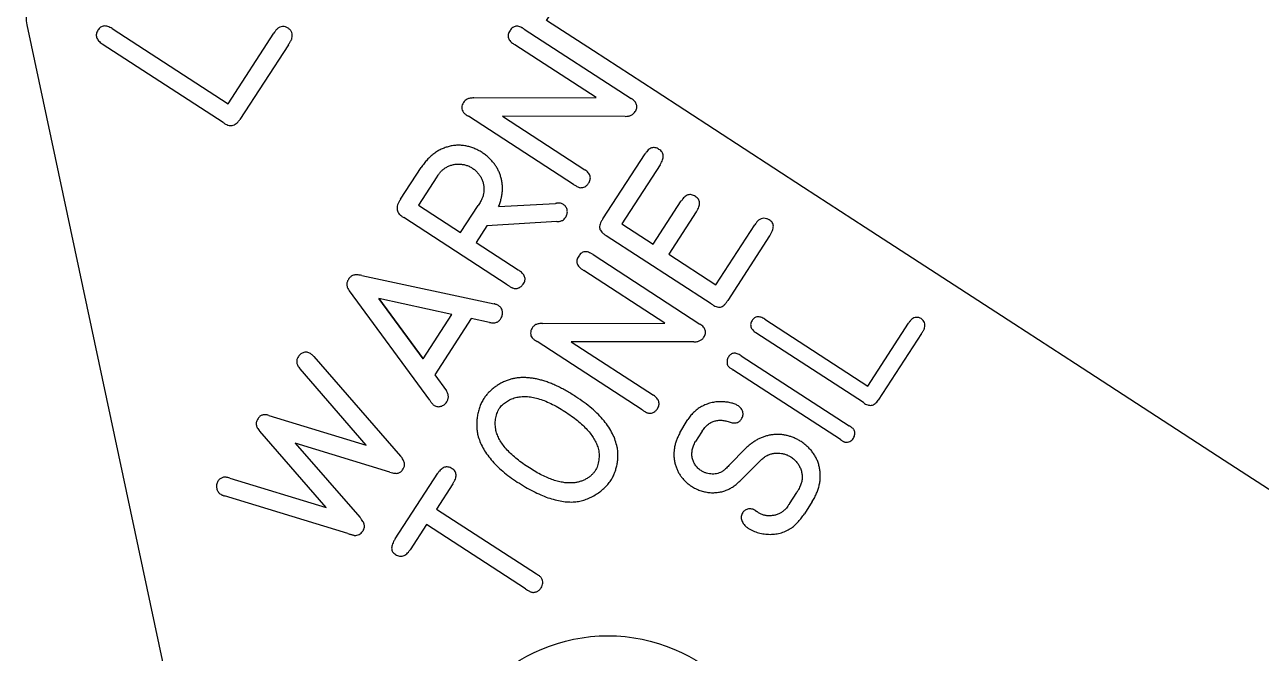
# Model space of a CAD drawing. Header units: millimetres. Extents: x -219 to 14, y 168 to 388.
# Drawn here: x -218.75 to -187.42, y 314.21 to 330.13 of the extents above; entities that cross this region are included whole.
import ezdxf

# ---------------------------------------------------------------- set-up
doc = ezdxf.new("R2010")
doc.units = ezdxf.units.MM
doc.layers.get('0').update_dxf_attribs({"linetype": 'CONTINUOUS'})

msp = doc.modelspace()

# ---------------------------------------------------------------- linework, layer by layer
for p, q in [((-218.698, 330.13), (-213.671, 306.49)), ((-216.535, 330.031), (-213.601, 328.126)), ((-213.601, 328.126), (-212.44, 329.914)), ((-206.096, 330.021), (-203.386, 328.261)), ((-213.728, 327.653), (-216.789, 329.641)), ((-212.074, 329.623), (-213.305, 327.727)), ((-204.278, 328.284), (-206.333, 329.618)), ((-207.373, 328.274), (-204.278, 328.284)), ((-204.847, 326.085), (-207.514, 327.817)), ((-203.544, 327.808), (-206.651, 327.812)), ((-206.651, 327.812), (-204.564, 326.457)), ((-204.104, 325.21), (-203.035, 326.856)), ((-209.233, 325.707), (-208.709, 326.513)), ((-202.657, 326.582), (-203.628, 325.088)), ((-208.309, 326.274), (-208.774, 325.557)), ((-208.774, 325.557), (-207.711, 324.866)), ((-207.711, 324.866), (-207.267, 325.549)), ((-206.746, 325.527), (-205.302, 325.604)), ((-202.829, 324.569), (-202.118, 325.664)), ((-206.527, 323.542), (-209.145, 325.242)), ((-201.739, 325.391), (-202.438, 324.315)), ((-207.046, 325.034), (-207.32, 324.612)), ((-205.274, 325.142), (-207.046, 325.034)), ((-203.628, 325.088), (-202.829, 324.569)), ((-201.242, 323.539), (-200.256, 325.057)), ((-207.32, 324.612), (-206.255, 323.921)), ((-201.364, 323.062), (-204.019, 324.785)), ((-199.881, 324.779), (-200.943, 323.143)), ((-204.355, 324.307), (-201.645, 322.547)), ((-202.438, 324.315), (-201.242, 323.539)), ((-210.212, 323.774), (-206.86, 323.06)), ((-202.537, 322.57), (-204.592, 323.904)), ((-208.494, 320.615), (-210.527, 323.384)), ((-208.662, 321.665), (-209.784, 323.192)), ((-207.439, 322.691), (-208.367, 321.263)), ((-206.979, 322.588), (-207.439, 322.691)), ((-205.632, 322.56), (-202.537, 322.57)), ((-200, 322.67), (-197.392, 320.976)), ((-197.392, 320.976), (-196.36, 322.566)), ((-203.106, 320.371), (-205.773, 322.103)), ((-201.803, 322.094), (-204.91, 322.098)), ((-204.91, 322.098), (-202.823, 320.743)), ((-197.505, 320.556), (-200.226, 322.323)), ((-196.034, 322.307), (-197.129, 320.622)), ((-211.429, 321.723), (-209.23, 319.199)), ((-200.601, 321.744), (-197.864, 319.967)), ((-210.101, 319.474), (-211.777, 321.408)), ((-208.367, 321.263), (-208.071, 320.856)), ((-198.088, 319.619), (-200.813, 321.388)), ((-207.122, 320.659), (-207.121, 320.66)), ((-212.569, 320.23), (-210.101, 319.474)), ((-202.153, 319.786), (-201.969, 320.103)), ((-201.969, 320.103), (-201.95, 320.132)), ((-211.114, 317.899), (-212.796, 319.83)), ((-201.608, 319.808), (-201.758, 319.567)), ((-201.592, 319.831), (-201.608, 319.808)), ((-209.504, 318.795), (-211.899, 319.525)), ((-211.899, 319.525), (-210.261, 317.65)), ((-200.912, 318.96), (-200.473, 319.407)), ((-200.145, 319.055), (-200.587, 318.615)), ((-213.554, 318.644), (-211.114, 317.899)), ((-209.368, 317.104), (-208.289, 318.766)), ((-207.907, 318.497), (-208.321, 317.86)), ((-210.568, 317.24), (-213.692, 318.193)), ((-199.38, 317.992), (-199.195, 318.277)), ((-198.799, 318.049), (-199, 317.74)), ((-208.321, 317.86), (-205.786, 316.214)), ((-200.242, 317.821), (-200.204, 317.797)), ((-208.575, 317.468), (-208.992, 316.826)), ((-206.063, 315.838), (-208.575, 317.468))]:
    msp.add_line(p, q)
msp.add_lwpolyline([(-186.807, 318.08), (-188.367, 319.093), (-192.133, 321.538), (-193.693, 322.551), (-197.459, 324.996), (-199.019, 326.009), (-202.784, 328.455), (-204.344, 329.467), (-205.533, 330.239), (-204.761, 331.428), (-203.748, 332.988), (-201.303, 336.753), (-200.29, 338.313), (-197.845, 342.079), (-196.832, 343.639), (-194.387, 347.405), (-193.374, 348.965), (-190.979, 352.654), (-190.902, 352.603), (-189.342, 351.591), (-185.576, 349.145)])
msp.add_lwpolyline([(-209.784, 323.192), (-208.662, 321.665), (-207.933, 322.788)], close=True)
msp.add_ellipse((-217.704, 330.341), major_axis=(-1.016, 0), ratio=1, start_param=5.707297, end_param=6.492695)
msp.add_ellipse((-203.979, 310.347), major_axis=(4.302, 0), ratio=1)
for points, knots in [([(-216.901, 329.992), (-216.909, 329.976), (-216.927, 329.947), (-216.941, 329.9), (-216.942, 329.853), (-216.934, 329.807), (-216.914, 329.763), (-216.882, 329.721), (-216.841, 329.678), (-216.807, 329.654), (-216.789, 329.641)], [0, 0, 0, 0, 0.126969, 0.242804, 0.351264, 0.461144, 0.575007, 0.698636, 0.839678, 1, 1, 1, 1]), ([(-216.535, 330.031), (-216.554, 330.042), (-216.591, 330.063), (-216.646, 330.087), (-216.698, 330.099), (-216.747, 330.099), (-216.792, 330.089), (-216.833, 330.067), (-216.87, 330.034), (-216.89, 330.006), (-216.901, 329.992)], [0, 0, 0, 0, 0.161148, 0.30262, 0.427582, 0.540774, 0.648414, 0.757043, 0.871582, 1, 1, 1, 1]), ([(-212.349, 330.031), (-212.357, 330.025), (-212.371, 330.013), (-212.391, 329.989), (-212.413, 329.956), (-212.429, 329.93), (-212.44, 329.914)], [0, 0, 0, 0, 0.187597, 0.37633, 0.625845, 1, 1, 1, 1]), ([(-212.08, 330.047), (-212.102, 330.058), (-212.146, 330.079), (-212.219, 330.085), (-212.291, 330.072), (-212.33, 330.045), (-212.349, 330.031)], [0, 0, 0, 0, 0.25218, 0.505818, 0.756449, 1, 1, 1, 1]), ([(-211.983, 329.786), (-211.979, 329.811), (-211.971, 329.86), (-211.985, 329.933), (-212.022, 329.998), (-212.06, 330.03), (-212.08, 330.047)], [0, 0, 0, 0, 0.259492, 0.497755, 0.736323, 1, 1, 1, 1]), ([(-206.457, 329.981), (-206.468, 329.965), (-206.487, 329.933), (-206.505, 329.884), (-206.51, 329.836), (-206.501, 329.791), (-206.48, 329.746), (-206.443, 329.703), (-206.393, 329.659), (-206.354, 329.633), (-206.333, 329.618)], [0, 0, 0, 0, 0.131008, 0.246734, 0.350557, 0.449595, 0.555441, 0.681283, 0.82667, 1, 1, 1, 1]), ([(-206.096, 330.021), (-206.116, 330.033), (-206.152, 330.055), (-206.208, 330.08), (-206.26, 330.092), (-206.308, 330.094), (-206.352, 330.082), (-206.393, 330.06), (-206.429, 330.026), (-206.448, 329.996), (-206.457, 329.981)], [0, 0, 0, 0, 0.163938, 0.3064317, 0.4311862, 0.5416856, 0.6480555, 0.7546223, 0.8710988, 1, 1, 1, 1]), ([(-212.074, 329.623), (-212.064, 329.637), (-212.048, 329.662), (-212.026, 329.695), (-212.011, 329.72), (-211.998, 329.742), (-211.988, 329.763), (-211.985, 329.779), (-211.983, 329.786)], [0, 0, 0, 0, 0.2703707, 0.4778154, 0.6359457, 0.7397855, 0.8843772, 1, 1, 1, 1]), ([(-207.64, 328.16), (-207.651, 328.139), (-207.672, 328.099), (-207.68, 328.031), (-207.673, 327.964), (-207.649, 327.928), (-207.638, 327.91)], [0, 0, 0, 0, 0.257916, 0.515025, 0.763721, 1, 1, 1, 1]), ([(-207.373, 328.274), (-207.39, 328.274), (-207.423, 328.274), (-207.468, 328.267), (-207.508, 328.259), (-207.552, 328.244), (-207.601, 328.213), (-207.627, 328.178), (-207.64, 328.16)], [0, 0, 0, 0, 0.169893, 0.318971, 0.452364, 0.567714, 0.780051, 1, 1, 1, 1]), ([(-203.287, 327.929), (-203.278, 327.944), (-203.261, 327.972), (-203.247, 328.017), (-203.244, 328.061), (-203.251, 328.105), (-203.269, 328.147), (-203.298, 328.187), (-203.338, 328.226), (-203.37, 328.249), (-203.386, 328.261)], [0, 0, 0, 0, 0.129681, 0.246526, 0.358508, 0.466217, 0.578973, 0.702474, 0.843136, 1, 1, 1, 1]), ([(-213.728, 327.653), (-213.708, 327.639), (-213.67, 327.612), (-213.609, 327.586), (-213.551, 327.573), (-213.495, 327.576), (-213.441, 327.591), (-213.392, 327.624), (-213.345, 327.669), (-213.318, 327.707), (-213.305, 327.727)], [0, 0, 0, 0, 0.146665, 0.277875, 0.393147, 0.501819, 0.610632, 0.724698, 0.853757, 1, 1, 1, 1]), ([(-207.638, 327.91), (-207.632, 327.904), (-207.621, 327.89), (-207.596, 327.871), (-207.561, 327.846), (-207.532, 327.828), (-207.514, 327.817)], [0, 0, 0, 0, 0.16399, 0.339564, 0.598586, 1, 1, 1, 1]), ([(-203.544, 327.808), (-203.516, 327.809), (-203.462, 327.813), (-203.387, 327.835), (-203.327, 327.875), (-203.3, 327.911), (-203.287, 327.929)], [0, 0, 0, 0, 0.290034, 0.543231, 0.774596, 1, 1, 1, 1]), ([(-207.165, 326.893), (-207.2, 326.913), (-207.267, 326.953), (-207.371, 327), (-207.475, 327.037), (-207.58, 327.061), (-207.685, 327.076), (-207.79, 327.078), (-207.895, 327.069), (-208, 327.048), (-208.104, 327.017), (-208.204, 326.976), (-208.299, 326.924), (-208.39, 326.862), (-208.477, 326.79), (-208.559, 326.707), (-208.638, 326.615), (-208.685, 326.547), (-208.709, 326.513)], [0, 0, 0, 0, 0.0669727, 0.1307982, 0.1925162, 0.2527372, 0.3119187, 0.3705084, 0.4296199, 0.4899326, 0.5504352, 0.6107883, 0.6716412, 0.7332023, 0.7960413, 0.8614991, 0.9293717, 1, 1, 1, 1]), ([(-206.746, 325.527), (-206.733, 325.56), (-206.709, 325.624), (-206.681, 325.722), (-206.661, 325.818), (-206.65, 325.914), (-206.649, 326.009), (-206.655, 326.103), (-206.67, 326.197), (-206.694, 326.289), (-206.727, 326.378), (-206.765, 326.465), (-206.813, 326.546), (-206.869, 326.624), (-206.931, 326.698), (-207.002, 326.768), (-207.08, 326.834), (-207.137, 326.873), (-207.165, 326.893)], [0, 0, 0, 0, 0.067307, 0.132242, 0.195089, 0.256291, 0.317049, 0.37758, 0.437947, 0.499058, 0.559905, 0.6205, 0.681231, 0.741734, 0.803845, 0.867333, 0.932553, 1, 1, 1, 1]), ([(-202.685, 326.973), (-202.701, 326.983), (-202.73, 327.001), (-202.778, 327.016), (-202.825, 327.02), (-202.871, 327.01), (-202.915, 326.989), (-202.958, 326.956), (-202.998, 326.91), (-203.022, 326.875), (-203.035, 326.856)], [0, 0, 0, 0, 0.127989, 0.244452, 0.351055, 0.459193, 0.570407, 0.695928, 0.837219, 1, 1, 1, 1]), ([(-202.657, 326.582), (-202.644, 326.603), (-202.618, 326.643), (-202.592, 326.703), (-202.576, 326.759), (-202.574, 326.811), (-202.583, 326.86), (-202.605, 326.903), (-202.64, 326.943), (-202.669, 326.963), (-202.685, 326.973)], [0, 0, 0, 0, 0.167024, 0.311138, 0.437927, 0.549828, 0.656796, 0.762138, 0.874038, 1, 1, 1, 1]), ([(-208.309, 326.274), (-208.29, 326.301), (-208.258, 326.351), (-208.207, 326.415), (-208.155, 326.464), (-208.117, 326.489), (-208.098, 326.502)], [0, 0, 0, 0, 0.316721, 0.566805, 0.782691, 1, 1, 1, 1]), ([(-208.098, 326.502), (-208.072, 326.517), (-208.02, 326.547), (-207.935, 326.577), (-207.847, 326.596), (-207.757, 326.602), (-207.667, 326.595), (-207.579, 326.576), (-207.494, 326.545), (-207.441, 326.514), (-207.415, 326.499)], [0, 0, 0, 0, 0.125938, 0.24876, 0.372828, 0.498156, 0.624094, 0.747043, 0.871982, 1, 1, 1, 1]), ([(-207.415, 326.499), (-207.39, 326.481), (-207.34, 326.446), (-207.277, 326.382), (-207.223, 326.312), (-207.179, 326.234), (-207.147, 326.152), (-207.126, 326.066), (-207.117, 325.978), (-207.121, 325.92), (-207.124, 325.89)], [0, 0, 0, 0, 0.1297662, 0.2548791, 0.378796, 0.5038876, 0.6289632, 0.7515854, 0.8741367, 1, 1, 1, 1]), ([(-204.466, 326.112), (-204.457, 326.128), (-204.44, 326.158), (-204.425, 326.205), (-204.421, 326.251), (-204.429, 326.296), (-204.446, 326.34), (-204.477, 326.381), (-204.516, 326.421), (-204.548, 326.445), (-204.564, 326.457)], [0, 0, 0, 0, 0.132034, 0.251784, 0.362202, 0.471052, 0.584396, 0.708722, 0.845624, 1, 1, 1, 1]), ([(-207.124, 325.89), (-207.127, 325.864), (-207.133, 325.811), (-207.156, 325.747), (-207.181, 325.695), (-207.204, 325.65), (-207.234, 325.602), (-207.256, 325.568), (-207.267, 325.549)], [0, 0, 0, 0, 0.211517, 0.424706, 0.540005, 0.674698, 0.828583, 1, 1, 1, 1]), ([(-204.847, 326.085), (-204.827, 326.072), (-204.793, 326.049), (-204.746, 326.023), (-204.709, 326.008), (-204.687, 326.004), (-204.676, 326.001)], [0, 0, 0, 0, 0.3764489, 0.6390472, 0.831738, 1, 1, 1, 1]), ([(-204.676, 326.001), (-204.656, 326.002), (-204.615, 326.003), (-204.558, 326.024), (-204.506, 326.061), (-204.48, 326.095), (-204.466, 326.112)], [0, 0, 0, 0, 0.247187, 0.485102, 0.729915, 1, 1, 1, 1]), ([(-209.233, 325.707), (-209.248, 325.683), (-209.278, 325.639), (-209.307, 325.57), (-209.322, 325.504), (-209.32, 325.442), (-209.3, 325.383), (-209.263, 325.33), (-209.21, 325.282), (-209.168, 325.256), (-209.145, 325.242)], [0, 0, 0, 0, 0.152563, 0.285872, 0.403042, 0.511865, 0.618926, 0.7312, 0.856993, 1, 1, 1, 1]), ([(-205.267, 325.607), (-205.274, 325.606), (-205.286, 325.603), (-205.298, 325.604), (-205.302, 325.604)], [0, 0, 0, 0, 0.599388, 1, 1, 1, 1]), ([(-205.106, 325.576), (-205.117, 325.583), (-205.139, 325.596), (-205.178, 325.608), (-205.222, 325.612), (-205.251, 325.609), (-205.267, 325.607)], [0, 0, 0, 0, 0.226314, 0.465329, 0.719634, 1, 1, 1, 1]), ([(-205.047, 325.253), (-205.039, 325.268), (-205.024, 325.296), (-205.01, 325.341), (-205.004, 325.386), (-205.008, 325.43), (-205.019, 325.473), (-205.04, 325.513), (-205.068, 325.549), (-205.093, 325.567), (-205.106, 325.576)], [0, 0, 0, 0, 0.135646, 0.261721, 0.384461, 0.506394, 0.629134, 0.747998, 0.871067, 1, 1, 1, 1]), ([(-201.762, 325.779), (-201.778, 325.789), (-201.809, 325.808), (-201.858, 325.823), (-201.906, 325.828), (-201.952, 325.818), (-201.997, 325.797), (-202.04, 325.764), (-202.082, 325.719), (-202.105, 325.683), (-202.118, 325.664)], [0, 0, 0, 0, 0.131943, 0.248643, 0.357121, 0.46377, 0.576078, 0.699869, 0.839541, 1, 1, 1, 1]), ([(-201.739, 325.391), (-201.725, 325.412), (-201.7, 325.452), (-201.672, 325.512), (-201.656, 325.568), (-201.652, 325.62), (-201.661, 325.668), (-201.683, 325.711), (-201.717, 325.749), (-201.747, 325.768), (-201.762, 325.779)], [0, 0, 0, 0, 0.1700736, 0.3163407, 0.4431208, 0.5561968, 0.661047, 0.7652722, 0.8754059, 1, 1, 1, 1]), ([(-205.274, 325.142), (-205.259, 325.143), (-205.232, 325.145), (-205.193, 325.151), (-205.16, 325.16), (-205.122, 325.174), (-205.082, 325.204), (-205.059, 325.236), (-205.047, 325.253)], [0, 0, 0, 0, 0.167316, 0.314257, 0.44369, 0.554631, 0.763519, 1, 1, 1, 1]), ([(-204.104, 325.21), (-204.119, 325.187), (-204.147, 325.146), (-204.176, 325.082), (-204.19, 325.024), (-204.189, 324.97), (-204.169, 324.919), (-204.133, 324.872), (-204.082, 324.826), (-204.041, 324.799), (-204.019, 324.785)], [0, 0, 0, 0, 0.157132, 0.289677, 0.403843, 0.503503, 0.602805, 0.715477, 0.846707, 1, 1, 1, 1]), ([(-199.891, 325.186), (-199.914, 325.198), (-199.958, 325.219), (-200.029, 325.229), (-200.099, 325.215), (-200.138, 325.19), (-200.159, 325.177)], [0, 0, 0, 0, 0.269511, 0.509617, 0.744319, 1, 1, 1, 1]), ([(-200.159, 325.177), (-200.167, 325.171), (-200.182, 325.161), (-200.204, 325.136), (-200.228, 325.101), (-200.246, 325.074), (-200.256, 325.057)], [0, 0, 0, 0, 0.1851218, 0.3671396, 0.6204155, 1, 1, 1, 1]), ([(-199.881, 324.779), (-199.866, 324.802), (-199.838, 324.845), (-199.808, 324.91), (-199.79, 324.969), (-199.783, 325.023), (-199.791, 325.073), (-199.812, 325.118), (-199.846, 325.157), (-199.876, 325.176), (-199.891, 325.186)], [0, 0, 0, 0, 0.174573, 0.32497, 0.454688, 0.569092, 0.673273, 0.774858, 0.880749, 1, 1, 1, 1]), ([(-204.716, 324.267), (-204.727, 324.251), (-204.746, 324.22), (-204.764, 324.17), (-204.769, 324.122), (-204.76, 324.077), (-204.739, 324.032), (-204.702, 323.989), (-204.652, 323.945), (-204.613, 323.919), (-204.592, 323.904)], [0, 0, 0, 0, 0.131008, 0.246734, 0.350557, 0.449595, 0.555441, 0.681283, 0.82667, 1, 1, 1, 1]), ([(-204.355, 324.307), (-204.375, 324.319), (-204.411, 324.341), (-204.467, 324.366), (-204.518, 324.378), (-204.567, 324.38), (-204.611, 324.369), (-204.652, 324.346), (-204.688, 324.312), (-204.707, 324.283), (-204.716, 324.267)], [0, 0, 0, 0, 0.163938, 0.3064317, 0.4311862, 0.5416856, 0.6480555, 0.7546223, 0.8710988, 1, 1, 1, 1]), ([(-210.551, 323.677), (-210.558, 323.666), (-210.573, 323.646), (-210.587, 323.612), (-210.594, 323.576), (-210.595, 323.54), (-210.588, 323.502), (-210.575, 323.463), (-210.554, 323.423), (-210.537, 323.398), (-210.527, 323.384)], [0, 0, 0, 0, 0.1216, 0.234761, 0.346222, 0.458938, 0.577979, 0.706875, 0.847112, 1, 1, 1, 1]), ([(-210.212, 323.774), (-210.234, 323.779), (-210.276, 323.788), (-210.335, 323.792), (-210.385, 323.793), (-210.427, 323.785), (-210.464, 323.77), (-210.496, 323.746), (-210.526, 323.715), (-210.543, 323.69), (-210.551, 323.677)], [0, 0, 0, 0, 0.179185, 0.331868, 0.459637, 0.566722, 0.664922, 0.767516, 0.878358, 1, 1, 1, 1]), ([(-206.123, 323.561), (-206.113, 323.576), (-206.094, 323.605), (-206.079, 323.653), (-206.076, 323.701), (-206.086, 323.748), (-206.111, 323.793), (-206.147, 323.838), (-206.197, 323.881), (-206.235, 323.907), (-206.255, 323.921)], [0, 0, 0, 0, 0.1228372, 0.2347017, 0.3380199, 0.443195, 0.5564262, 0.6857745, 0.8325023, 1, 1, 1, 1]), ([(-206.527, 323.542), (-206.509, 323.529), (-206.478, 323.509), (-206.439, 323.485), (-206.414, 323.47), (-206.399, 323.464), (-206.392, 323.461)], [0, 0, 0, 0, 0.430216, 0.695917, 0.868123, 1, 1, 1, 1]), ([(-206.392, 323.461), (-206.38, 323.457), (-206.356, 323.448), (-206.318, 323.445), (-206.281, 323.448), (-206.244, 323.46), (-206.209, 323.476), (-206.176, 323.499), (-206.147, 323.527), (-206.131, 323.55), (-206.123, 323.561)], [0, 0, 0, 0, 0.123366, 0.242353, 0.362472, 0.483883, 0.610359, 0.735567, 0.865265, 1, 1, 1, 1]), ([(-206.74, 323.009), (-206.748, 323.014), (-206.767, 323.024), (-206.798, 323.038), (-206.829, 323.051), (-206.851, 323.057), (-206.86, 323.06)], [0, 0, 0, 0, 0.225997, 0.491418, 0.766256, 1, 1, 1, 1]), ([(-206.691, 322.686), (-206.683, 322.7), (-206.668, 322.728), (-206.652, 322.772), (-206.647, 322.818), (-206.648, 322.863), (-206.659, 322.907), (-206.677, 322.947), (-206.704, 322.981), (-206.728, 323), (-206.74, 323.009)], [0, 0, 0, 0, 0.134506, 0.263227, 0.389018, 0.514255, 0.636184, 0.754471, 0.87425, 1, 1, 1, 1]), ([(-201.364, 323.062), (-201.342, 323.046), (-201.301, 323.018), (-201.238, 322.989), (-201.181, 322.973), (-201.126, 322.974), (-201.076, 322.994), (-201.029, 323.03), (-200.983, 323.08), (-200.957, 323.121), (-200.943, 323.143)], [0, 0, 0, 0, 0.157549, 0.290229, 0.403641, 0.503585, 0.603169, 0.714666, 0.84627, 1, 1, 1, 1]), ([(-200, 322.67), (-200.017, 322.68), (-200.05, 322.699), (-200.099, 322.719), (-200.145, 322.73), (-200.188, 322.73), (-200.229, 322.721), (-200.265, 322.702), (-200.298, 322.672), (-200.316, 322.648), (-200.325, 322.635)], [0, 0, 0, 0, 0.161148, 0.30262, 0.427582, 0.540774, 0.648414, 0.757043, 0.871582, 1, 1, 1, 1]), ([(-196.04, 322.684), (-196.06, 322.693), (-196.099, 322.713), (-196.164, 322.718), (-196.228, 322.706), (-196.263, 322.682), (-196.28, 322.67)], [0, 0, 0, 0, 0.25218, 0.505818, 0.756449, 1, 1, 1, 1]), ([(-206.979, 322.588), (-206.962, 322.585), (-206.931, 322.58), (-206.884, 322.578), (-206.842, 322.58), (-206.803, 322.589), (-206.769, 322.605), (-206.738, 322.626), (-206.712, 322.653), (-206.698, 322.675), (-206.691, 322.686)], [0, 0, 0, 0, 0.154501, 0.293785, 0.42262, 0.543192, 0.655844, 0.767094, 0.879663, 1, 1, 1, 1]), ([(-205.899, 322.446), (-205.91, 322.425), (-205.931, 322.385), (-205.939, 322.317), (-205.932, 322.25), (-205.908, 322.214), (-205.896, 322.196)], [0, 0, 0, 0, 0.257916, 0.515025, 0.763721, 1, 1, 1, 1]), ([(-205.632, 322.56), (-205.649, 322.56), (-205.682, 322.56), (-205.727, 322.553), (-205.767, 322.546), (-205.811, 322.53), (-205.859, 322.499), (-205.886, 322.464), (-205.899, 322.446)], [0, 0, 0, 0, 0.169893, 0.318971, 0.452364, 0.567714, 0.780051, 1, 1, 1, 1]), ([(-201.545, 322.215), (-201.537, 322.23), (-201.52, 322.258), (-201.506, 322.303), (-201.502, 322.348), (-201.51, 322.391), (-201.528, 322.433), (-201.557, 322.473), (-201.597, 322.512), (-201.628, 322.535), (-201.645, 322.547)], [0, 0, 0, 0, 0.129681, 0.246526, 0.358508, 0.466217, 0.578973, 0.702474, 0.843136, 1, 1, 1, 1]), ([(-200.325, 322.635), (-200.333, 322.621), (-200.348, 322.595), (-200.361, 322.553), (-200.362, 322.512), (-200.355, 322.471), (-200.337, 322.432), (-200.309, 322.394), (-200.272, 322.356), (-200.242, 322.334), (-200.226, 322.323)], [0, 0, 0, 0, 0.126969, 0.242804, 0.351264, 0.461144, 0.575007, 0.698636, 0.839678, 1, 1, 1, 1]), ([(-196.28, 322.67), (-196.286, 322.665), (-196.299, 322.654), (-196.316, 322.633), (-196.336, 322.603), (-196.351, 322.58), (-196.36, 322.566)], [0, 0, 0, 0, 0.187597, 0.37633, 0.625845, 1, 1, 1, 1]), ([(-195.954, 322.452), (-195.951, 322.474), (-195.943, 322.518), (-195.956, 322.583), (-195.989, 322.64), (-196.023, 322.669), (-196.04, 322.684)], [0, 0, 0, 0, 0.259492, 0.497755, 0.736323, 1, 1, 1, 1]), ([(-196.034, 322.307), (-196.026, 322.32), (-196.012, 322.342), (-195.992, 322.371), (-195.979, 322.394), (-195.968, 322.413), (-195.958, 322.431), (-195.955, 322.445), (-195.954, 322.452)], [0, 0, 0, 0, 0.2703707, 0.4778154, 0.6359457, 0.7397855, 0.8843772, 1, 1, 1, 1]), ([(-205.896, 322.196), (-205.891, 322.19), (-205.88, 322.176), (-205.855, 322.157), (-205.82, 322.132), (-205.791, 322.114), (-205.773, 322.103)], [0, 0, 0, 0, 0.16399, 0.339564, 0.598586, 1, 1, 1, 1]), ([(-201.803, 322.094), (-201.774, 322.096), (-201.72, 322.099), (-201.646, 322.122), (-201.586, 322.161), (-201.559, 322.197), (-201.545, 322.215)], [0, 0, 0, 0, 0.290034, 0.543231, 0.774596, 1, 1, 1, 1]), ([(-211.516, 321.801), (-211.529, 321.808), (-211.555, 321.822), (-211.597, 321.834), (-211.64, 321.837), (-211.682, 321.829), (-211.722, 321.813), (-211.759, 321.789), (-211.793, 321.759), (-211.812, 321.734), (-211.821, 321.721)], [0, 0, 0, 0, 0.128985, 0.251375, 0.369356, 0.489799, 0.613382, 0.736481, 0.86428, 1, 1, 1, 1]), ([(-211.429, 321.723), (-211.436, 321.73), (-211.451, 321.745), (-211.474, 321.766), (-211.496, 321.785), (-211.51, 321.796), (-211.516, 321.801)], [0, 0, 0, 0, 0.242261, 0.54357, 0.814792, 1, 1, 1, 1]), ([(-200.601, 321.744), (-200.618, 321.755), (-200.651, 321.775), (-200.7, 321.795), (-200.747, 321.807), (-200.79, 321.807), (-200.83, 321.799), (-200.866, 321.779), (-200.898, 321.749), (-200.916, 321.724), (-200.925, 321.711)], [0, 0, 0, 0, 0.162458, 0.305977, 0.430072, 0.545023, 0.649455, 0.757993, 0.87186, 1, 1, 1, 1]), ([(-211.821, 321.721), (-211.829, 321.709), (-211.844, 321.686), (-211.859, 321.648), (-211.865, 321.609), (-211.863, 321.569), (-211.853, 321.529), (-211.836, 321.489), (-211.81, 321.448), (-211.788, 321.422), (-211.777, 321.408)], [0, 0, 0, 0, 0.1238237, 0.2404904, 0.3523507, 0.4632706, 0.5810962, 0.7078126, 0.8472501, 1, 1, 1, 1]), ([(-200.925, 321.711), (-200.933, 321.696), (-200.95, 321.665), (-200.961, 321.613), (-200.961, 321.559), (-200.951, 321.525), (-200.946, 321.507)], [0, 0, 0, 0, 0.252822, 0.495908, 0.737887, 1, 1, 1, 1]), ([(-200.946, 321.507), (-200.941, 321.498), (-200.93, 321.479), (-200.904, 321.452), (-200.864, 321.423), (-200.832, 321.401), (-200.813, 321.388)], [0, 0, 0, 0, 0.1707401, 0.3536805, 0.613671, 1, 1, 1, 1]), ([(-206.478, 321.137), (-206.511, 321.125), (-206.577, 321.102), (-206.671, 321.058), (-206.762, 321.006), (-206.847, 320.948), (-206.927, 320.884), (-207, 320.814), (-207.065, 320.74), (-207.103, 320.687), (-207.121, 320.66)], [0, 0, 0, 0, 0.128897, 0.256024, 0.383031, 0.510763, 0.636864, 0.759967, 0.880017, 1, 1, 1, 1]), ([(-204.792, 320.706), (-204.832, 320.732), (-204.912, 320.783), (-205.032, 320.852), (-205.149, 320.918), (-205.265, 320.974), (-205.378, 321.025), (-205.489, 321.069), (-205.598, 321.106), (-205.704, 321.136), (-205.809, 321.161), (-205.911, 321.176), (-206.011, 321.188), (-206.109, 321.19), (-206.205, 321.188), (-206.298, 321.178), (-206.39, 321.162), (-206.449, 321.146), (-206.478, 321.137)], [0, 0, 0, 0, 0.080431, 0.157744, 0.231975, 0.303788, 0.372682, 0.438911, 0.50297, 0.564688, 0.624109, 0.681595, 0.737386, 0.791932, 0.845168, 0.897479, 0.948881, 1, 1, 1, 1]), ([(-208.063, 320.572), (-208.056, 320.583), (-208.043, 320.605), (-208.029, 320.64), (-208.021, 320.675), (-208.019, 320.711), (-208.023, 320.747), (-208.033, 320.783), (-208.049, 320.82), (-208.064, 320.843), (-208.071, 320.856)], [0, 0, 0, 0, 0.130149, 0.251816, 0.370089, 0.485344, 0.604667, 0.727505, 0.858245, 1, 1, 1, 1]), ([(-208.494, 320.615), (-208.486, 320.605), (-208.473, 320.586), (-208.454, 320.561), (-208.438, 320.542), (-208.422, 320.522), (-208.403, 320.503), (-208.386, 320.491), (-208.378, 320.486)], [0, 0, 0, 0, 0.215461, 0.395688, 0.538665, 0.647373, 0.830226, 1, 1, 1, 1]), ([(-208.378, 320.486), (-208.364, 320.478), (-208.338, 320.464), (-208.294, 320.453), (-208.25, 320.452), (-208.206, 320.461), (-208.165, 320.477), (-208.126, 320.502), (-208.092, 320.533), (-208.073, 320.559), (-208.063, 320.572)], [0, 0, 0, 0, 0.130049, 0.249642, 0.369663, 0.489769, 0.614812, 0.737391, 0.865913, 1, 1, 1, 1]), ([(-207.122, 320.659), (-207.141, 320.627), (-207.18, 320.56), (-207.226, 320.453), (-207.26, 320.338), (-207.286, 320.217), (-207.3, 320.094), (-207.304, 319.97), (-207.296, 319.848), (-207.281, 319.769), (-207.274, 319.729)], [0, 0, 0, 0, 0.118093, 0.238947, 0.362831, 0.491295, 0.621428, 0.748963, 0.874716, 1, 1, 1, 1]), ([(-206.322, 320.683), (-206.278, 320.692), (-206.188, 320.71), (-206.047, 320.712), (-205.9, 320.696), (-205.746, 320.66), (-205.585, 320.607), (-205.419, 320.532), (-205.244, 320.441), (-205.129, 320.368), (-205.07, 320.33)], [0, 0, 0, 0, 0.100871, 0.205152, 0.314772, 0.432547, 0.558901, 0.694635, 0.841464, 1, 1, 1, 1]), ([(-203.742, 319.428), (-203.757, 319.485), (-203.786, 319.602), (-203.86, 319.772), (-203.956, 319.938), (-204.077, 320.099), (-204.221, 320.258), (-204.389, 320.412), (-204.58, 320.564), (-204.72, 320.657), (-204.792, 320.706)], [0, 0, 0, 0, 0.104917, 0.212948, 0.325254, 0.443443, 0.569143, 0.703178, 0.846557, 1, 1, 1, 1]), ([(-202.725, 320.399), (-202.716, 320.414), (-202.699, 320.444), (-202.684, 320.491), (-202.68, 320.537), (-202.687, 320.582), (-202.705, 320.626), (-202.735, 320.667), (-202.775, 320.707), (-202.806, 320.731), (-202.823, 320.743)], [0, 0, 0, 0, 0.132034, 0.251784, 0.362202, 0.471052, 0.584396, 0.708722, 0.845624, 1, 1, 1, 1]), ([(-201.074, 320.578), (-201.119, 320.578), (-201.208, 320.579), (-201.338, 320.559), (-201.462, 320.523), (-201.58, 320.471), (-201.689, 320.406), (-201.788, 320.326), (-201.877, 320.236), (-201.926, 320.167), (-201.95, 320.132)], [0, 0, 0, 0, 0.131016, 0.257648, 0.382104, 0.507144, 0.631334, 0.753208, 0.875268, 1, 1, 1, 1]), ([(-200.673, 320.473), (-200.699, 320.487), (-200.755, 320.518), (-200.852, 320.548), (-200.96, 320.571), (-201.036, 320.575), (-201.074, 320.578)], [0, 0, 0, 0, 0.212563, 0.459524, 0.724953, 1, 1, 1, 1]), ([(-197.505, 320.556), (-197.487, 320.543), (-197.453, 320.52), (-197.399, 320.496), (-197.348, 320.485), (-197.298, 320.487), (-197.25, 320.501), (-197.206, 320.53), (-197.164, 320.57), (-197.141, 320.604), (-197.129, 320.622)], [0, 0, 0, 0, 0.146665, 0.277875, 0.393147, 0.501819, 0.610632, 0.724698, 0.853757, 1, 1, 1, 1]), ([(-212.569, 320.23), (-212.584, 320.235), (-212.613, 320.244), (-212.656, 320.25), (-212.696, 320.25), (-212.732, 320.243), (-212.765, 320.229), (-212.794, 320.209), (-212.821, 320.183), (-212.834, 320.161), (-212.841, 320.15)], [0, 0, 0, 0, 0.1532933, 0.2900721, 0.4172716, 0.5347021, 0.6465576, 0.7576654, 0.8734576, 1, 1, 1, 1]), ([(-205.07, 320.33), (-205.013, 320.292), (-204.903, 320.219), (-204.751, 320.104), (-204.618, 319.989), (-204.505, 319.874), (-204.408, 319.759), (-204.33, 319.642), (-204.267, 319.525), (-204.239, 319.443), (-204.226, 319.403)], [0, 0, 0, 0, 0.161185, 0.309885, 0.446706, 0.572256, 0.688604, 0.79819, 0.901391, 1, 1, 1, 1]), ([(-203.106, 320.371), (-203.086, 320.358), (-203.052, 320.335), (-203.005, 320.31), (-202.968, 320.294), (-202.946, 320.29), (-202.935, 320.287)], [0, 0, 0, 0, 0.3764489, 0.6390472, 0.831738, 1, 1, 1, 1]), ([(-202.935, 320.287), (-202.915, 320.288), (-202.874, 320.289), (-202.816, 320.31), (-202.765, 320.347), (-202.739, 320.381), (-202.725, 320.399)], [0, 0, 0, 0, 0.247187, 0.485102, 0.729915, 1, 1, 1, 1]), ([(-200.593, 320.144), (-200.585, 320.159), (-200.569, 320.186), (-200.556, 320.232), (-200.552, 320.277), (-200.558, 320.323), (-200.573, 320.366), (-200.599, 320.406), (-200.632, 320.442), (-200.659, 320.462), (-200.673, 320.473)], [0, 0, 0, 0, 0.13088, 0.253124, 0.37161, 0.491676, 0.612369, 0.734709, 0.86264, 1, 1, 1, 1]), ([(-212.841, 320.15), (-212.849, 320.137), (-212.865, 320.112), (-212.882, 320.073), (-212.89, 320.035), (-212.89, 319.997), (-212.88, 319.958), (-212.861, 319.918), (-212.833, 319.874), (-212.809, 319.845), (-212.796, 319.83)], [0, 0, 0, 0, 0.131198, 0.248061, 0.356566, 0.456092, 0.563494, 0.68858, 0.832694, 1, 1, 1, 1]), ([(-201.592, 319.831), (-201.571, 319.862), (-201.53, 319.922), (-201.454, 319.995), (-201.374, 320.052), (-201.286, 320.089), (-201.192, 320.109), (-201.092, 320.111), (-200.986, 320.095), (-200.916, 320.071), (-200.88, 320.059)], [0, 0, 0, 0, 0.137472, 0.263661, 0.381625, 0.49621, 0.6108, 0.730945, 0.859432, 1, 1, 1, 1]), ([(-200.88, 320.059), (-200.863, 320.054), (-200.833, 320.046), (-200.787, 320.04), (-200.745, 320.041), (-200.707, 320.048), (-200.673, 320.062), (-200.641, 320.082), (-200.614, 320.111), (-200.6, 320.133), (-200.593, 320.144)], [0, 0, 0, 0, 0.154021, 0.293256, 0.417897, 0.536847, 0.646879, 0.75929, 0.876961, 1, 1, 1, 1]), ([(-197.736, 319.858), (-197.743, 319.867), (-197.756, 319.885), (-197.782, 319.91), (-197.818, 319.937), (-197.847, 319.955), (-197.864, 319.967)], [0, 0, 0, 0, 0.195782, 0.389856, 0.639234, 1, 1, 1, 1]), ([(-207.274, 319.729), (-207.258, 319.676), (-207.224, 319.567), (-207.148, 319.41), (-207.052, 319.255), (-206.934, 319.104), (-206.797, 318.956), (-206.64, 318.812), (-206.465, 318.672), (-206.338, 318.587), (-206.273, 318.543)], [0, 0, 0, 0, 0.105705, 0.215134, 0.329018, 0.449631, 0.576639, 0.710541, 0.851416, 1, 1, 1, 1]), ([(-206.008, 318.927), (-206.063, 318.963), (-206.167, 319.034), (-206.312, 319.148), (-206.441, 319.263), (-206.553, 319.381), (-206.648, 319.498), (-206.724, 319.616), (-206.781, 319.732), (-206.803, 319.812), (-206.815, 319.851)], [0, 0, 0, 0, 0.156015, 0.302721, 0.440716, 0.570083, 0.690884, 0.801727, 0.904106, 1, 1, 1, 1]), ([(-202.153, 319.786), (-202.17, 319.756), (-202.202, 319.696), (-202.241, 319.602), (-202.272, 319.509), (-202.292, 319.415), (-202.305, 319.321), (-202.307, 319.228), (-202.301, 319.134), (-202.285, 319.041), (-202.261, 318.95), (-202.228, 318.863), (-202.187, 318.78), (-202.139, 318.701), (-202.081, 318.628), (-202.016, 318.558), (-201.942, 318.493), (-201.888, 318.454), (-201.861, 318.435)], [0, 0, 0, 0, 0.0678376, 0.1337304, 0.1980626, 0.2604579, 0.3215703, 0.3826803, 0.4435455, 0.5053562, 0.5668058, 0.6273519, 0.6871705, 0.7475694, 0.8082291, 0.8700839, 0.9339592, 1, 1, 1, 1]), ([(-201.616, 318.832), (-201.645, 318.853), (-201.701, 318.894), (-201.768, 318.974), (-201.817, 319.061), (-201.844, 319.158), (-201.854, 319.259), (-201.842, 319.362), (-201.811, 319.467), (-201.776, 319.533), (-201.758, 319.567)], [0, 0, 0, 0, 0.129639, 0.250847, 0.369368, 0.488786, 0.609364, 0.731798, 0.861119, 1, 1, 1, 1]), ([(-199.082, 319.567), (-199.111, 319.585), (-199.167, 319.619), (-199.255, 319.661), (-199.344, 319.695), (-199.434, 319.722), (-199.524, 319.739), (-199.616, 319.75), (-199.708, 319.751), (-199.801, 319.744), (-199.892, 319.729), (-199.982, 319.708), (-200.07, 319.677), (-200.156, 319.638), (-200.239, 319.592), (-200.32, 319.538), (-200.398, 319.476), (-200.448, 319.43), (-200.473, 319.407)], [0, 0, 0, 0, 0.065996, 0.130264, 0.19268, 0.253539, 0.314139, 0.374546, 0.435255, 0.496201, 0.557405, 0.618181, 0.679026, 0.740771, 0.803128, 0.866766, 0.932376, 1, 1, 1, 1]), ([(-198.799, 318.049), (-198.779, 318.084), (-198.738, 318.153), (-198.688, 318.259), (-198.649, 318.364), (-198.62, 318.469), (-198.603, 318.575), (-198.594, 318.68), (-198.598, 318.784), (-198.611, 318.888), (-198.635, 318.989), (-198.669, 319.086), (-198.713, 319.179), (-198.767, 319.266), (-198.831, 319.349), (-198.905, 319.427), (-198.989, 319.501), (-199.051, 319.545), (-199.082, 319.567)], [0, 0, 0, 0, 0.070604, 0.138188, 0.202954, 0.265751, 0.32744, 0.388022, 0.448108, 0.508751, 0.569227, 0.628138, 0.687204, 0.746062, 0.806456, 0.868555, 0.932914, 1, 1, 1, 1]), ([(-198.088, 319.619), (-198.072, 319.609), (-198.045, 319.592), (-198.011, 319.571), (-197.985, 319.559), (-197.968, 319.556), (-197.96, 319.555)], [0, 0, 0, 0, 0.403005, 0.651878, 0.824747, 1, 1, 1, 1]), ([(-197.96, 319.555), (-197.941, 319.554), (-197.903, 319.552), (-197.847, 319.573), (-197.795, 319.606), (-197.77, 319.638), (-197.757, 319.654)], [0, 0, 0, 0, 0.232738, 0.479688, 0.740584, 1, 1, 1, 1]), ([(-197.757, 319.654), (-197.748, 319.67), (-197.731, 319.703), (-197.721, 319.757), (-197.719, 319.81), (-197.731, 319.843), (-197.736, 319.858)], [0, 0, 0, 0, 0.254027, 0.515009, 0.769478, 1, 1, 1, 1]), ([(-204.226, 319.403), (-204.22, 319.379), (-204.209, 319.33), (-204.202, 319.254), (-204.2, 319.177), (-204.207, 319.101), (-204.219, 319.025), (-204.24, 318.955), (-204.265, 318.888), (-204.289, 318.848), (-204.301, 318.828)], [0, 0, 0, 0, 0.125943, 0.253592, 0.381875, 0.513444, 0.642703, 0.765426, 0.885106, 1, 1, 1, 1]), ([(-203.903, 318.584), (-203.886, 318.614), (-203.85, 318.675), (-203.807, 318.772), (-203.771, 318.876), (-203.746, 318.985), (-203.729, 319.096), (-203.723, 319.208), (-203.725, 319.319), (-203.736, 319.392), (-203.742, 319.428)], [0, 0, 0, 0, 0.119017, 0.240186, 0.364724, 0.492817, 0.622161, 0.748262, 0.874612, 1, 1, 1, 1]), ([(-199.976, 319.201), (-199.952, 319.214), (-199.903, 319.239), (-199.825, 319.262), (-199.744, 319.277), (-199.66, 319.28), (-199.576, 319.271), (-199.493, 319.252), (-199.414, 319.222), (-199.365, 319.193), (-199.34, 319.179)], [0, 0, 0, 0, 0.1226007, 0.24406, 0.3668087, 0.4931073, 0.6202184, 0.7459403, 0.8716622, 1, 1, 1, 1]), ([(-209.166, 318.874), (-209.159, 318.886), (-209.144, 318.908), (-209.131, 318.946), (-209.126, 318.985), (-209.131, 319.026), (-209.144, 319.067), (-209.164, 319.111), (-209.194, 319.155), (-209.217, 319.184), (-209.23, 319.199)], [0, 0, 0, 0, 0.113708, 0.221183, 0.327886, 0.439323, 0.558616, 0.690373, 0.836881, 1, 1, 1, 1]), ([(-200.912, 318.96), (-200.927, 318.946), (-200.955, 318.919), (-200.993, 318.88), (-201.03, 318.849), (-201.053, 318.831), (-201.064, 318.823)], [0, 0, 0, 0, 0.300763, 0.571801, 0.80118, 1, 1, 1, 1]), ([(-200.145, 319.055), (-200.129, 319.071), (-200.1, 319.102), (-200.055, 319.141), (-200.015, 319.175), (-199.988, 319.193), (-199.976, 319.201)], [0, 0, 0, 0, 0.3044445, 0.5703933, 0.8011565, 1, 1, 1, 1]), ([(-199.34, 319.179), (-199.313, 319.158), (-199.258, 319.117), (-199.188, 319.043), (-199.133, 318.959), (-199.09, 318.869), (-199.063, 318.773), (-199.052, 318.677), (-199.059, 318.581), (-199.077, 318.52), (-199.086, 318.489)], [0, 0, 0, 0, 0.131497, 0.258747, 0.384388, 0.511803, 0.637684, 0.75954, 0.878109, 1, 1, 1, 1]), ([(-213.554, 318.644), (-213.571, 318.649), (-213.604, 318.659), (-213.651, 318.666), (-213.695, 318.668), (-213.735, 318.66), (-213.773, 318.647), (-213.806, 318.626), (-213.835, 318.598), (-213.85, 318.575), (-213.857, 318.563)], [0, 0, 0, 0, 0.156427, 0.295469, 0.420107, 0.538445, 0.649334, 0.762668, 0.878025, 1, 1, 1, 1]), ([(-209.504, 318.795), (-209.482, 318.789), (-209.441, 318.777), (-209.383, 318.765), (-209.334, 318.763), (-209.291, 318.766), (-209.255, 318.781), (-209.222, 318.803), (-209.192, 318.835), (-209.175, 318.861), (-209.166, 318.874)], [0, 0, 0, 0, 0.178943, 0.333087, 0.459349, 0.563998, 0.658759, 0.76103, 0.874027, 1, 1, 1, 1]), ([(-207.925, 318.882), (-207.942, 318.891), (-207.973, 318.909), (-208.023, 318.925), (-208.072, 318.928), (-208.119, 318.919), (-208.165, 318.897), (-208.209, 318.864), (-208.251, 318.82), (-208.275, 318.784), (-208.289, 318.766)], [0, 0, 0, 0, 0.131132, 0.247224, 0.358152, 0.465143, 0.578981, 0.702243, 0.842783, 1, 1, 1, 1]), ([(-207.907, 318.497), (-207.894, 318.518), (-207.87, 318.558), (-207.842, 318.617), (-207.827, 318.672), (-207.822, 318.724), (-207.831, 318.771), (-207.85, 318.814), (-207.883, 318.852), (-207.911, 318.872), (-207.925, 318.882)], [0, 0, 0, 0, 0.1679714, 0.3154782, 0.4431544, 0.5586172, 0.6643837, 0.768603, 0.8779906, 1, 1, 1, 1]), ([(-204.881, 318.521), (-204.922, 318.52), (-205.005, 318.519), (-205.132, 318.535), (-205.263, 318.564), (-205.4, 318.608), (-205.542, 318.666), (-205.692, 318.738), (-205.849, 318.826), (-205.954, 318.892), (-206.008, 318.927)], [0, 0, 0, 0, 0.100096, 0.204761, 0.314883, 0.431713, 0.556714, 0.693411, 0.840791, 1, 1, 1, 1]), ([(-204.301, 318.828), (-204.316, 318.807), (-204.348, 318.764), (-204.405, 318.707), (-204.471, 318.656), (-204.544, 318.612), (-204.624, 318.575), (-204.707, 318.548), (-204.793, 318.528), (-204.852, 318.523), (-204.881, 318.521)], [0, 0, 0, 0, 0.116371, 0.233648, 0.355137, 0.482644, 0.612358, 0.740459, 0.869445, 1, 1, 1, 1]), ([(-201.064, 318.823), (-201.084, 318.81), (-201.125, 318.786), (-201.192, 318.762), (-201.262, 318.747), (-201.334, 318.744), (-201.407, 318.75), (-201.479, 318.767), (-201.55, 318.793), (-201.594, 318.818), (-201.616, 318.832)], [0, 0, 0, 0, 0.122761, 0.242376, 0.363774, 0.488756, 0.614663, 0.740663, 0.867354, 1, 1, 1, 1]), ([(-213.857, 318.563), (-213.865, 318.549), (-213.88, 318.521), (-213.892, 318.476), (-213.897, 318.43), (-213.89, 318.384), (-213.878, 318.339), (-213.855, 318.299), (-213.826, 318.262), (-213.8, 318.243), (-213.787, 318.234)], [0, 0, 0, 0, 0.130689, 0.25312, 0.375136, 0.498492, 0.624947, 0.745024, 0.869552, 1, 1, 1, 1]), ([(-206.273, 318.543), (-206.205, 318.5), (-206.075, 318.418), (-205.877, 318.31), (-205.686, 318.22), (-205.501, 318.146), (-205.322, 318.092), (-205.15, 318.056), (-204.983, 318.035), (-204.874, 318.038), (-204.821, 318.039)], [0, 0, 0, 0, 0.153117, 0.297146, 0.432019, 0.559217, 0.67873, 0.790972, 0.898008, 1, 1, 1, 1]), ([(-204.821, 318.039), (-204.777, 318.045), (-204.689, 318.057), (-204.558, 318.095), (-204.429, 318.147), (-204.303, 318.214), (-204.184, 318.292), (-204.077, 318.38), (-203.982, 318.477), (-203.929, 318.548), (-203.903, 318.584)], [0, 0, 0, 0, 0.121092, 0.243919, 0.369915, 0.501016, 0.631465, 0.757614, 0.879349, 1, 1, 1, 1]), ([(-201.861, 318.435), (-201.826, 318.414), (-201.757, 318.374), (-201.647, 318.328), (-201.531, 318.296), (-201.413, 318.276), (-201.295, 318.271), (-201.178, 318.281), (-201.065, 318.303), (-200.994, 318.331), (-200.958, 318.345)], [0, 0, 0, 0, 0.127451, 0.254033, 0.379918, 0.507431, 0.633941, 0.756921, 0.878241, 1, 1, 1, 1]), ([(-200.958, 318.345), (-200.927, 318.358), (-200.863, 318.386), (-200.772, 318.448), (-200.677, 318.523), (-200.618, 318.583), (-200.587, 318.615)], [0, 0, 0, 0, 0.215334, 0.452248, 0.712242, 1, 1, 1, 1]), ([(-199.086, 318.489), (-199.092, 318.473), (-199.108, 318.437), (-199.136, 318.382), (-199.165, 318.327), (-199.186, 318.292), (-199.195, 318.277)], [0, 0, 0, 0, 0.216083, 0.4930788, 0.7762459, 1, 1, 1, 1]), ([(-213.787, 318.234), (-213.78, 318.23), (-213.768, 318.222), (-213.749, 318.212), (-213.723, 318.202), (-213.704, 318.196), (-213.692, 318.193)], [0, 0, 0, 0, 0.213858, 0.404481, 0.646641, 1, 1, 1, 1]), ([(-200.562, 317.768), (-200.571, 317.752), (-200.588, 317.72), (-200.6, 317.669), (-200.601, 317.616), (-200.588, 317.564), (-200.564, 317.513), (-200.529, 317.464), (-200.484, 317.418), (-200.448, 317.393), (-200.429, 317.379)], [0, 0, 0, 0, 0.118909, 0.232606, 0.342759, 0.45914, 0.581235, 0.710433, 0.847594, 1, 1, 1, 1]), ([(-200.242, 317.821), (-200.257, 317.829), (-200.285, 317.845), (-200.33, 317.86), (-200.375, 317.866), (-200.42, 317.863), (-200.462, 317.851), (-200.501, 317.831), (-200.535, 317.803), (-200.553, 317.78), (-200.562, 317.768)], [0, 0, 0, 0, 0.139958, 0.26675, 0.392807, 0.516004, 0.636808, 0.754931, 0.874251, 1, 1, 1, 1]), ([(-200.165, 317.764), (-200.169, 317.767), (-200.183, 317.777), (-200.196, 317.789), (-200.204, 317.797)], [0, 0, 0, 0, 0.3206491, 1, 1, 1, 1]), ([(-199.526, 317.811), (-199.548, 317.794), (-199.593, 317.761), (-199.67, 317.724), (-199.753, 317.701), (-199.84, 317.688), (-199.927, 317.687), (-200.012, 317.7), (-200.092, 317.724), (-200.141, 317.751), (-200.165, 317.764)], [0, 0, 0, 0, 0.123908, 0.246826, 0.372594, 0.502558, 0.632404, 0.757126, 0.878614, 1, 1, 1, 1]), ([(-199.38, 317.992), (-199.393, 317.973), (-199.417, 317.936), (-199.454, 317.886), (-199.489, 317.844), (-199.514, 317.822), (-199.526, 317.811)], [0, 0, 0, 0, 0.302265, 0.570256, 0.801146, 1, 1, 1, 1]), ([(-199.319, 317.384), (-199.291, 317.408), (-199.232, 317.457), (-199.151, 317.543), (-199.071, 317.637), (-199.024, 317.706), (-199, 317.74)], [0, 0, 0, 0, 0.229739, 0.479189, 0.739516, 1, 1, 1, 1]), ([(-210.189, 317.298), (-210.181, 317.312), (-210.165, 317.336), (-210.151, 317.377), (-210.145, 317.418), (-210.149, 317.46), (-210.162, 317.503), (-210.186, 317.549), (-210.219, 317.6), (-210.247, 317.632), (-210.261, 317.65)], [0, 0, 0, 0, 0.117251, 0.224757, 0.326691, 0.429564, 0.542272, 0.670645, 0.824127, 1, 1, 1, 1]), ([(-200.429, 317.379), (-200.385, 317.354), (-200.3, 317.305), (-200.161, 317.254), (-200.017, 317.224), (-199.87, 317.215), (-199.723, 317.225), (-199.581, 317.256), (-199.444, 317.309), (-199.361, 317.359), (-199.319, 317.384)], [0, 0, 0, 0, 0.12788, 0.252067, 0.376651, 0.502685, 0.628173, 0.751968, 0.8744, 1, 1, 1, 1]), ([(-210.568, 317.24), (-210.553, 317.235), (-210.526, 317.228), (-210.49, 317.217), (-210.462, 317.209), (-210.438, 317.202), (-210.417, 317.196), (-210.403, 317.192), (-210.398, 317.19)], [0, 0, 0, 0, 0.261521, 0.473576, 0.638741, 0.74986, 0.899056, 1, 1, 1, 1]), ([(-210.398, 317.19), (-210.377, 317.191), (-210.338, 317.192), (-210.281, 317.212), (-210.23, 317.249), (-210.203, 317.281), (-210.189, 317.298)], [0, 0, 0, 0, 0.246153, 0.4829, 0.72823, 1, 1, 1, 1]), ([(-209.368, 317.104), (-209.382, 317.082), (-209.408, 317.04), (-209.436, 316.977), (-209.454, 316.92), (-209.46, 316.866), (-209.453, 316.817), (-209.434, 316.773), (-209.401, 316.735), (-209.373, 316.716), (-209.359, 316.706)], [0, 0, 0, 0, 0.1725013, 0.3225116, 0.4545584, 0.5685032, 0.674738, 0.7764673, 0.8822092, 1, 1, 1, 1]), ([(-209.359, 316.706), (-209.342, 316.696), (-209.311, 316.678), (-209.261, 316.664), (-209.212, 316.659), (-209.164, 316.669), (-209.118, 316.691), (-209.073, 316.725), (-209.03, 316.771), (-209.005, 316.807), (-208.992, 316.826)], [0, 0, 0, 0, 0.129333, 0.2445195, 0.353163, 0.4601245, 0.5751293, 0.7003667, 0.8410014, 1, 1, 1, 1]), ([(-205.658, 316.104), (-205.664, 316.113), (-205.676, 316.13), (-205.701, 316.155), (-205.738, 316.182), (-205.768, 316.202), (-205.786, 316.214)], [0, 0, 0, 0, 0.180764, 0.36983, 0.622332, 1, 1, 1, 1]), ([(-206.063, 315.838), (-206.046, 315.826), (-206.018, 315.808), (-205.982, 315.785), (-205.955, 315.77), (-205.939, 315.762), (-205.931, 315.758)], [0, 0, 0, 0, 0.398255, 0.647892, 0.828751, 1, 1, 1, 1]), ([(-205.931, 315.758), (-205.919, 315.755), (-205.896, 315.749), (-205.86, 315.748), (-205.824, 315.752), (-205.777, 315.769), (-205.719, 315.8), (-205.687, 315.84), (-205.671, 315.861)], [0, 0, 0, 0, 0.1200941, 0.2385066, 0.3575565, 0.4847199, 0.7381527, 1, 1, 1, 1]), ([(-205.671, 315.861), (-205.66, 315.882), (-205.639, 315.92), (-205.626, 315.984), (-205.632, 316.047), (-205.649, 316.085), (-205.658, 316.104)], [0, 0, 0, 0, 0.271915, 0.5139, 0.751504, 1, 1, 1, 1])]:
    msp.add_open_spline(points, degree=3, knots=knots)
for points in [[(-206.73, 320.406), (-206.706, 320.44), (-206.653, 320.505), (-206.552, 320.581), (-206.442, 320.644), (-206.362, 320.67), (-206.322, 320.683)], [(-206.815, 319.851), (-206.824, 319.898), (-206.837, 319.993), (-206.827, 320.137), (-206.796, 320.278), (-206.754, 320.364), (-206.73, 320.406)]]:
    msp.add_open_spline(points, degree=3)

doc.saveas('drawing.dxf')
